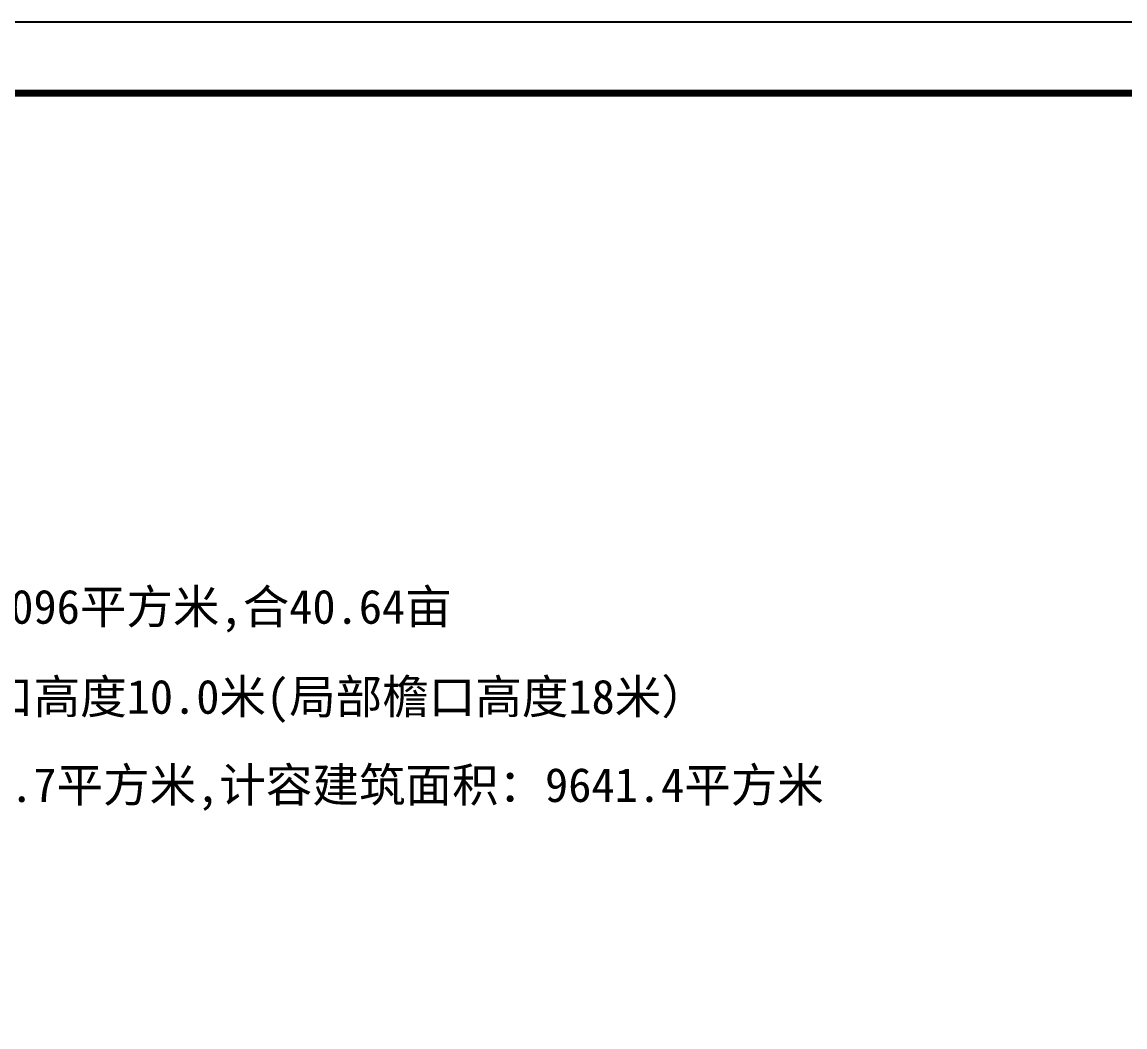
# Model space of a CAD drawing. Extents: x 40372685 to 40373131, y 3431137 to 3431353.
# Drawn here: x 40372975.6 to 40373053.2, y 3431282.7 to 3431353.4 of the extents above; entities that cross this region are included whole.
import ezdxf
from ezdxf.enums import TextEntityAlignment as Align

# ---------------------------------------------------------------- set-up
doc = ezdxf.new("R2010")
doc.units = 0
doc.header["$LTSCALE"] = 0.5
doc.layers.add('JZD', color=1, linetype='CONTINUOUS')
doc.layers.add('PUB_TITLE', color=4, linetype='CONTINUOUS')
doc.styles.add('宋体', font='')
doc.styles.get('宋体').set_extended_font_data('SimSun')

msp = doc.modelspace()

# ---------------------------------------------------------------- linework, layer by layer
at = {"layer": 'PUB_TITLE', "linetype": 'Continuous'}
msp.add_lwpolyline([(40372685.267, 3431143.437), (40373130.767, 3431143.437), (40373130.767, 3431353.437), (40372685.267, 3431353.437)], close=True, dxfattribs=at)
at = {"layer": 'PUB_TITLE', "linetype": 'Continuous', "const_width": 0.5}
msp.add_lwpolyline([(40372697.767, 3431148.437), (40373125.767, 3431148.437), (40373125.767, 3431348.437), (40372697.767, 3431348.437)], close=True, dxfattribs=at)

# ---------------------------------------------------------------- texts
at = {"layer": 'JZD', "color": 7, "linetype": 'Continuous', "style": '宋体'}
for s, p in [('用地总面积:27096平方米,合40.64亩', (40372953.473, 3431312.299, 38.763)), ('新建1#车间檐口高度10.0米(局部檐口高度18米）', (40372953.473, 3431305.965, 38.763)), ('建筑面积:4587.7平方米,计容建筑面积：9641.4平方米', (40372953.473, 3431299.757, 38.763))]:
    msp.add_text(s, height=2.4, dxfattribs=at).set_placement(p, align=Align.MIDDLE_LEFT)

doc.saveas('drawing.dxf')
